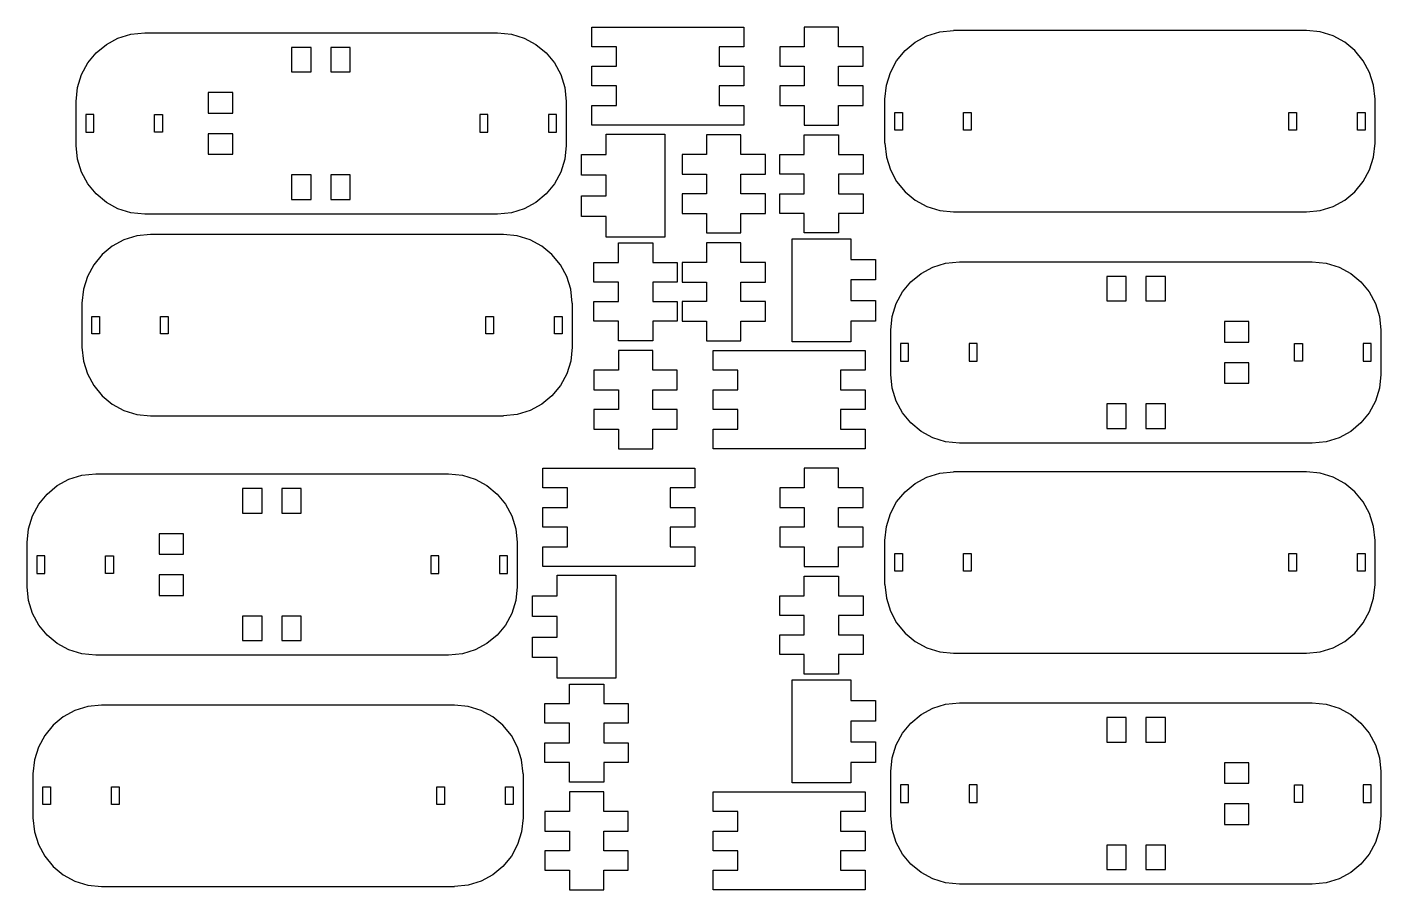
# Model space of a CAD drawing. Extents: x 40 to 178, y 213 to 391.
# Drawn here: x 40 to 178.1, y 213 to 301 of the extents above; entities that cross this region are included whole.
import ezdxf

# ---------------------------------------------------------------- set-up
doc = ezdxf.new("R2010")
doc.units = 0

msp = doc.modelspace()

# ---------------------------------------------------------------- linework, layer by layer
at = {"layer": 'Layer 1'}
for p, q in [((48.08633, 299.232512), (49.275381, 299.877906)), ((49.275381, 299.877906), (50.589354, 300.285785)), ((50.589354, 300.285785), (52.0001, 300.428)), ((52.0001, 300.428), (88.0001, 300.428)), ((88.0001, 300.428), (89.410846, 300.285785)), ((88.0001, 300.428), (88.0001, 300.428)), ((89.410846, 300.285785), (90.724819, 299.877906)), ((90.724819, 299.877906), (91.91387, 299.232512)), ((97.6181, 299.001), (97.6181, 301.001)), ((97.6181, 301.001), (113.118, 301.001)), ((113.118, 301.001), (113.118, 299.001)), ((122.791, 301.001), (119.291, 301.001)), ((119.291, 301.001), (119.291, 299.001)), ((122.791, 299.001), (122.791, 301.001)), ((130.60523, 299.456512), (131.794281, 300.101906)), ((131.794281, 300.101906), (133.108254, 300.509785)), ((133.108254, 300.509785), (134.519, 300.652)), ((170.519, 300.652), (134.519, 300.652)), ((171.929746, 300.509785), (170.519, 300.652)), ((173.243719, 300.101906), (171.929746, 300.509785)), ((174.43277, 299.456512), (173.243719, 300.101906)), ((46.195588, 297.34177), (47.05035, 298.37775)), ((47.05035, 298.37775), (48.08633, 299.232512)), ((68.9751, 298.928), (66.9751, 298.928)), ((66.9751, 298.928), (66.9751, 296.428)), ((68.9751, 296.428), (68.9751, 298.928)), ((68.9751, 298.928), (68.9751, 298.928)), ((72.9751, 298.928), (70.9751, 298.928)), ((70.9751, 298.928), (70.9751, 296.428)), ((72.9751, 296.428), (72.9751, 298.928)), ((91.91387, 299.232512), (92.94985, 298.37775)), ((92.94985, 298.37775), (93.804612, 297.34177)), ((100.118, 299.001), (97.6181, 299.001)), ((100.118, 297.001), (100.118, 299.001)), ((100.118, 299.001), (100.118, 299.001)), ((113.118, 299.001), (110.618, 299.001)), ((110.618, 299.001), (110.618, 297.001)), ((119.291, 299.001), (116.791, 299.001)), ((116.791, 299.001), (116.791, 297.001)), ((125.291, 299.001), (122.791, 299.001)), ((125.291, 297.001), (125.291, 299.001)), ((128.714488, 297.56577), (129.56925, 298.60175)), ((129.56925, 298.60175), (130.60523, 299.456512)), ((175.46875, 298.60175), (174.43277, 299.456512)), ((176.323512, 297.56577), (175.46875, 298.60175)), ((45.550194, 296.152719), (46.195588, 297.34177)), ((93.804612, 297.34177), (94.450006, 296.152719)), ((97.6181, 295.001), (97.6181, 297.001)), ((97.6181, 297.001), (100.118, 297.001)), ((110.618, 297.001), (113.118, 297.001)), ((113.118, 297.001), (113.118, 295.001)), ((116.791, 297.001), (119.291, 297.001)), ((119.291, 297.001), (119.291, 295.001)), ((122.791, 295.001), (122.791, 297.001)), ((122.791, 297.001), (125.291, 297.001)), ((128.069094, 296.376719), (128.714488, 297.56577)), ((176.968906, 296.376719), (176.323512, 297.56577)), ((45.142315, 294.838746), (45.550194, 296.152719)), ((66.9751, 296.428), (68.9751, 296.428)), ((70.9751, 296.428), (72.9751, 296.428)), ((72.9751, 296.428), (72.9751, 296.428)), ((94.450006, 296.152719), (94.857885, 294.838746)), ((127.661215, 295.062746), (128.069094, 296.376719)), ((177.376785, 295.062746), (176.968906, 296.376719)), ((45.0001, 293.428), (45.142315, 294.838746)), ((60.9751, 294.328), (58.4751, 294.328)), ((58.4751, 294.328), (58.4751, 292.228)), ((60.9751, 292.228), (60.9751, 294.328)), ((60.9751, 294.328), (60.9751, 294.328)), ((94.857885, 294.838746), (95.0001, 293.428)), ((100.118, 295.001), (97.6181, 295.001)), ((100.118, 293.001), (100.118, 295.001)), ((113.118, 295.001), (110.618, 295.001)), ((110.618, 295.001), (110.618, 293.001)), ((119.291, 295.001), (116.791, 295.001)), ((116.791, 295.001), (116.791, 293.001)), ((125.291, 295.001), (122.791, 295.001)), ((125.291, 293.001), (125.291, 295.001)), ((127.519, 293.652), (127.661215, 295.062746)), ((177.519, 293.652), (177.376785, 295.062746)), ((45.0001, 288.928), (45.0001, 293.428)), ((95.0001, 293.428), (95.0001, 288.928)), ((97.6181, 291.001), (97.6181, 293.001)), ((97.6181, 293.001), (100.118, 293.001)), ((110.618, 293.001), (113.118, 293.001)), ((113.118, 293.001), (113.118, 291.001)), ((116.791, 293.001), (119.291, 293.001)), ((116.791, 293.001), (116.791, 293.001)), ((119.291, 293.001), (119.291, 291.001)), ((122.791, 291.001), (122.791, 293.001)), ((122.791, 293.001), (125.291, 293.001)), ((127.519, 289.152), (127.519, 293.652)), ((177.519, 289.152), (177.519, 293.652)), ((46.8001, 292.078), (46.0001, 292.078)), ((46.0001, 292.078), (46.0001, 290.278)), ((46.8001, 290.278), (46.8001, 292.078)), ((53.0001, 290.278), (53.0001, 292.078)), ((53.0001, 292.078), (53.8001, 292.078)), ((53.8001, 292.078), (53.8001, 290.278)), ((58.4751, 292.228), (60.9751, 292.228)), ((87.0001, 292.078), (86.2001, 292.078)), ((86.2001, 292.078), (86.2001, 290.278)), ((87.0001, 290.278), (87.0001, 292.078)), ((94.0001, 292.078), (93.2001, 292.078)), ((93.2001, 292.078), (93.2001, 290.278)), ((94.0001, 290.278), (94.0001, 292.078)), ((128.519, 290.502), (128.519, 292.302)), ((128.519, 292.302), (129.319, 292.302)), ((129.319, 292.302), (129.319, 290.502)), ((135.519, 290.502), (135.519, 292.302)), ((135.519, 292.302), (136.319, 292.302)), ((136.319, 292.302), (136.319, 290.502)), ((168.719, 290.502), (168.719, 292.302)), ((168.719, 292.302), (169.519, 292.302)), ((169.519, 292.302), (169.519, 290.502)), ((175.719, 290.502), (175.719, 292.302)), ((175.719, 292.302), (176.519, 292.302)), ((176.519, 292.302), (176.519, 290.502)), ((46.0001, 290.278), (46.8001, 290.278)), ((46.8001, 290.278), (46.8001, 290.278)), ((53.8001, 290.278), (53.0001, 290.278)), ((53.8001, 290.278), (53.8001, 290.278)), ((60.9751, 290.128), (58.4751, 290.128)), ((58.4751, 290.128), (58.4751, 288.028)), ((60.9751, 288.028), (60.9751, 290.128)), ((60.9751, 290.128), (60.9751, 290.128)), ((86.2001, 290.278), (87.0001, 290.278)), ((86.2001, 290.278), (86.2001, 290.278)), ((93.2001, 290.278), (94.0001, 290.278)), ((93.2001, 290.278), (93.2001, 290.278)), ((113.118, 291.001), (97.6181, 291.001)), ((99.0782, 287.991), (99.0782, 290.091)), ((99.0782, 290.091), (105.078, 290.091)), ((105.078, 290.091), (105.078, 279.591)), ((105.078, 290.091), (105.078, 290.091)), ((119.291, 291.001), (122.791, 291.001)), ((129.319, 290.502), (128.519, 290.502)), ((128.519, 290.502), (128.519, 290.502)), ((136.319, 290.502), (135.519, 290.502)), ((135.519, 290.502), (135.519, 290.502)), ((169.519, 290.502), (168.719, 290.502)), ((168.719, 290.502), (168.719, 290.502)), ((176.519, 290.502), (175.719, 290.502)), ((176.519, 290.502), (176.519, 290.502)), ((45.142315, 287.517254), (45.0001, 288.928)), ((95.0001, 288.928), (94.857885, 287.517254)), ((112.828, 290.001), (109.328, 290.001)), ((109.328, 290.001), (109.328, 288.001)), ((112.828, 288.001), (112.828, 290.001)), ((119.291, 288.001), (119.291, 290.001)), ((119.291, 290.001), (122.791, 290.001)), ((122.791, 290.001), (122.791, 288.001)), ((127.519, 289.152), (127.661215, 287.741254)), ((177.376785, 287.741254), (177.519, 289.152)), ((45.550194, 286.203281), (45.142315, 287.517254)), ((58.4751, 288.028), (60.9751, 288.028)), ((94.857885, 287.517254), (94.450006, 286.203281)), ((96.5782, 285.891), (96.5782, 287.991)), ((96.5782, 287.991), (99.0782, 287.991)), ((109.328, 288.001), (106.828, 288.001)), ((106.828, 288.001), (106.828, 286.001)), ((115.328, 288.001), (112.828, 288.001)), ((115.328, 286.001), (115.328, 288.001)), ((115.328, 288.001), (115.328, 288.001)), ((116.791, 286.001), (116.791, 288.001)), ((116.791, 288.001), (119.291, 288.001)), ((122.791, 288.001), (125.291, 288.001)), ((125.291, 288.001), (125.291, 286.001)), ((127.661215, 287.741254), (128.069094, 286.427281)), ((176.968906, 286.427281), (177.376785, 287.741254)), ((46.195588, 285.01423), (45.550194, 286.203281)), ((66.9751, 285.928), (66.9751, 283.428)), ((68.9751, 285.928), (66.9751, 285.928)), ((66.9751, 285.928), (66.9751, 285.928)), ((68.9751, 283.428), (68.9751, 285.928)), ((70.9751, 285.928), (70.9751, 283.428)), ((72.9751, 285.928), (70.9751, 285.928)), ((70.9751, 285.928), (70.9751, 285.928)), ((72.9751, 283.428), (72.9751, 285.928)), ((94.450006, 286.203281), (93.804612, 285.01423)), ((106.828, 286.001), (109.328, 286.001)), ((109.328, 286.001), (109.328, 284.001)), ((112.828, 284.001), (112.828, 286.001)), ((112.828, 286.001), (115.328, 286.001)), ((119.291, 286.001), (116.791, 286.001)), ((119.291, 284.001), (119.291, 286.001)), ((125.291, 286.001), (122.791, 286.001)), ((122.791, 286.001), (122.791, 284.001)), ((128.069094, 286.427281), (128.714488, 285.23823)), ((176.323512, 285.23823), (176.968906, 286.427281)), ((47.05035, 283.97825), (46.195588, 285.01423)), ((93.804612, 285.01423), (92.94985, 283.97825)), ((99.0782, 285.891), (96.5782, 285.891)), ((99.0782, 283.791), (99.0782, 285.891)), ((128.714488, 285.23823), (129.56925, 284.20225)), ((175.46875, 284.20225), (176.323512, 285.23823)), ((48.08633, 283.123488), (47.05035, 283.97825)), ((66.9751, 283.428), (68.9751, 283.428)), ((70.9751, 283.428), (72.9751, 283.428)), ((92.94985, 283.97825), (91.91387, 283.123488)), ((96.5782, 281.691), (96.5782, 283.791)), ((96.5782, 283.791), (99.0782, 283.791)), ((109.328, 284.001), (106.828, 284.001)), ((106.828, 284.001), (106.828, 282.001)), ((115.328, 284.001), (112.828, 284.001)), ((115.328, 282.001), (115.328, 284.001)), ((116.791, 284.001), (119.291, 284.001)), ((116.791, 282.001), (116.791, 284.001)), ((116.791, 284.001), (116.791, 284.001)), ((122.791, 284.001), (125.291, 284.001)), ((125.291, 284.001), (125.291, 282.001)), ((129.56925, 284.20225), (130.60523, 283.347488)), ((130.60523, 283.347488), (131.794281, 282.702094)), ((173.243719, 282.702094), (174.43277, 283.347488)), ((174.43277, 283.347488), (175.46875, 284.20225)), ((49.275381, 282.478094), (48.08633, 283.123488)), ((50.589354, 282.070215), (49.275381, 282.478094)), ((52.0001, 281.928), (50.589354, 282.070215)), ((88.0001, 281.928), (52.0001, 281.928)), ((89.410846, 282.070215), (88.0001, 281.928)), ((90.724819, 282.478094), (89.410846, 282.070215)), ((91.91387, 283.123488), (90.724819, 282.478094)), ((106.828, 282.001), (109.328, 282.001)), ((109.328, 282.001), (109.328, 280.001)), ((112.828, 280.001), (112.828, 282.001)), ((112.828, 282.001), (115.328, 282.001)), ((119.291, 282.001), (116.791, 282.001)), ((119.291, 280.001), (119.291, 282.001)), ((125.291, 282.001), (122.791, 282.001)), ((122.791, 282.001), (122.791, 280.001)), ((131.794281, 282.702094), (133.108254, 282.294215)), ((133.108254, 282.294215), (134.519, 282.152)), ((134.519, 282.152), (170.519, 282.152)), ((170.519, 282.152), (171.929746, 282.294215)), ((171.929746, 282.294215), (173.243719, 282.702094)), ((99.0782, 281.691), (96.5782, 281.691)), ((99.0782, 279.591), (99.0782, 281.691)), ((49.874881, 279.298906), (48.68583, 278.653512)), ((51.188854, 279.706785), (49.874881, 279.298906)), ((52.5996, 279.849), (51.188854, 279.706785)), ((88.5996, 279.849), (52.5996, 279.849)), ((90.010346, 279.706785), (88.5996, 279.849)), ((91.324319, 279.298906), (90.010346, 279.706785)), ((92.51337, 278.653512), (91.324319, 279.298906)), ((105.078, 279.591), (99.0782, 279.591)), ((100.328, 277.001), (100.328, 279.001)), ((100.328, 279.001), (103.828, 279.001)), ((103.828, 279.001), (103.828, 277.001)), ((109.328, 280.001), (112.828, 280.001)), ((112.828, 279.001), (109.328, 279.001)), ((109.328, 279.001), (109.328, 277.001)), ((112.828, 277.001), (112.828, 279.001)), ((118.04, 268.911), (118.04, 279.411)), ((118.04, 279.411), (124.04, 279.411)), ((122.791, 280.001), (119.291, 280.001)), ((124.04, 279.411), (124.04, 277.311)), ((47.64985, 277.79875), (46.795088, 276.76277)), ((48.68583, 278.653512), (47.64985, 277.79875)), ((93.54935, 277.79875), (92.51337, 278.653512)), ((94.404112, 276.76277), (93.54935, 277.79875)), ((46.795088, 276.76277), (46.149694, 275.573719)), ((95.049506, 275.573719), (94.404112, 276.76277)), ((97.8282, 275.001), (97.8282, 277.001)), ((97.8282, 277.001), (100.328, 277.001)), ((103.828, 277.001), (106.328, 277.001)), ((106.328, 277.001), (106.328, 275.001)), ((109.328, 277.001), (106.828, 277.001)), ((106.828, 277.001), (106.828, 275.001)), ((115.328, 277.001), (112.828, 277.001)), ((115.328, 275.001), (115.328, 277.001)), ((115.328, 277.001), (115.328, 277.001)), ((124.04, 277.311), (126.54, 277.311)), ((126.54, 277.311), (126.54, 275.211)), ((131.20423, 275.878512), (132.393281, 276.523906)), ((132.393281, 276.523906), (133.707254, 276.931785)), ((133.707254, 276.931785), (135.118, 277.074)), ((135.118, 277.074), (171.118, 277.074)), ((171.118, 277.074), (172.528746, 276.931785)), ((172.528746, 276.931785), (173.842719, 276.523906)), ((173.842719, 276.523906), (175.03177, 275.878512)), ((46.149694, 275.573719), (45.741815, 274.259746)), ((95.457385, 274.259746), (95.049506, 275.573719)), ((100.328, 275.001), (97.8282, 275.001)), ((100.328, 273.001), (100.328, 275.001)), ((106.328, 275.001), (103.828, 275.001)), ((103.828, 275.001), (103.828, 273.001)), ((106.328, 275.001), (106.328, 275.001)), ((106.828, 275.001), (109.328, 275.001)), ((109.328, 275.001), (109.328, 273.001)), ((112.828, 273.001), (112.828, 275.001)), ((112.828, 275.001), (115.328, 275.001)), ((126.54, 275.211), (124.04, 275.211)), ((124.04, 275.211), (124.04, 273.111)), ((129.313488, 273.98777), (130.16825, 275.02375)), ((130.16825, 275.02375), (131.20423, 275.878512)), ((152.143, 275.574), (150.143, 275.574)), ((150.143, 275.574), (150.143, 273.074)), ((152.143, 273.074), (152.143, 275.574)), ((156.143, 275.574), (154.143, 275.574)), ((154.143, 275.574), (154.143, 273.074)), ((156.143, 273.074), (156.143, 275.574)), ((175.03177, 275.878512), (176.06775, 275.02375)), ((176.06775, 275.02375), (176.922512, 273.98777)), ((45.741815, 274.259746), (45.5996, 272.849)), ((95.5996, 272.849), (95.457385, 274.259746)), ((128.668094, 272.798719), (129.313488, 273.98777)), ((176.922512, 273.98777), (177.567906, 272.798719)), ((45.5996, 272.849), (45.5996, 268.349)), ((95.5996, 272.849), (95.5996, 268.349)), ((97.8282, 271.001), (97.8282, 273.001)), ((97.8282, 273.001), (100.328, 273.001)), ((103.828, 273.001), (106.328, 273.001)), ((106.328, 273.001), (106.328, 271.001)), ((109.328, 273.001), (106.828, 273.001)), ((106.828, 273.001), (106.828, 271.001)), ((115.328, 273.001), (112.828, 273.001)), ((115.328, 271.001), (115.328, 273.001)), ((124.04, 273.111), (126.54, 273.111)), ((126.54, 273.111), (126.54, 271.011)), ((128.260215, 271.484746), (128.668094, 272.798719)), ((150.143, 273.074), (152.143, 273.074)), ((152.143, 273.074), (152.143, 273.074)), ((154.143, 273.074), (156.143, 273.074)), ((156.143, 273.074), (156.143, 273.074)), ((177.567906, 272.798719), (177.975785, 271.484746)), ((46.5996, 271.499), (47.3996, 271.499)), ((46.5996, 269.699), (46.5996, 271.499)), ((46.5996, 271.499), (46.5996, 271.499)), ((47.3996, 271.499), (47.3996, 269.699)), ((53.5996, 269.699), (53.5996, 271.499)), ((53.5996, 271.499), (54.3996, 271.499)), ((54.3996, 271.499), (54.3996, 269.699)), ((54.3996, 271.499), (54.3996, 271.499)), ((86.7996, 269.699), (86.7996, 271.499)), ((86.7996, 271.499), (87.5996, 271.499)), ((87.5996, 271.499), (87.5996, 269.699)), ((87.5996, 271.499), (87.5996, 271.499)), ((93.7996, 269.699), (93.7996, 271.499)), ((93.7996, 271.499), (94.5996, 271.499)), ((94.5996, 271.499), (94.5996, 269.699)), ((94.5996, 271.499), (94.5996, 271.499)), ((100.328, 271.001), (97.8282, 271.001)), ((100.328, 269.001), (100.328, 271.001)), ((106.328, 271.001), (103.828, 271.001)), ((103.828, 271.001), (103.828, 269.001)), ((106.828, 271.001), (109.328, 271.001)), ((109.328, 271.001), (109.328, 269.001)), ((112.828, 269.001), (112.828, 271.001)), ((112.828, 271.001), (115.328, 271.001)), ((126.54, 271.011), (124.04, 271.011)), ((124.04, 271.011), (124.04, 268.911)), ((128.118, 270.074), (128.260215, 271.484746)), ((164.643, 270.974), (162.143, 270.974)), ((162.143, 270.974), (162.143, 268.874)), ((164.643, 268.874), (164.643, 270.974)), ((177.975785, 271.484746), (178.118, 270.074)), ((47.3996, 269.699), (46.5996, 269.699)), ((54.3996, 269.699), (53.5996, 269.699)), ((87.5996, 269.699), (86.7996, 269.699)), ((94.5996, 269.699), (93.7996, 269.699)), ((128.118, 265.574), (128.118, 270.074)), ((178.118, 270.074), (178.118, 265.574)), ((45.5996, 268.349), (45.741815, 266.938254)), ((95.5996, 268.349), (95.457385, 266.938254)), ((103.828, 269.001), (100.328, 269.001)), ((103.828, 268.001), (100.328, 268.001)), ((100.328, 268.001), (100.328, 266.001)), ((103.828, 266.001), (103.828, 268.001)), ((109.328, 269.001), (112.828, 269.001)), ((110, 266.001), (110, 268.001)), ((110, 268.001), (125.5, 268.001)), ((124.04, 268.911), (118.04, 268.911)), ((118.04, 268.911), (118.04, 268.911)), ((125.5, 268.001), (125.5, 266.001)), ((129.918, 268.724), (129.118, 268.724)), ((129.118, 268.724), (129.118, 266.924)), ((129.918, 266.924), (129.918, 268.724)), ((129.918, 268.724), (129.918, 268.724)), ((136.918, 268.724), (136.118, 268.724)), ((136.118, 268.724), (136.118, 266.924)), ((136.918, 266.924), (136.918, 268.724)), ((136.918, 268.724), (136.918, 268.724)), ((162.143, 268.874), (164.643, 268.874)), ((162.143, 268.874), (162.143, 268.874)), ((169.318, 268.724), (170.118, 268.724)), ((169.318, 266.924), (169.318, 268.724)), ((169.318, 268.724), (169.318, 268.724)), ((170.118, 268.724), (170.118, 266.924)), ((176.318, 268.724), (176.318, 266.924)), ((177.118, 268.724), (176.318, 268.724)), ((176.318, 268.724), (176.318, 268.724)), ((177.118, 266.924), (177.118, 268.724)), ((45.741815, 266.938254), (46.149694, 265.624281)), ((95.457385, 266.938254), (95.049506, 265.624281)), ((129.118, 266.924), (129.918, 266.924)), ((136.118, 266.924), (136.918, 266.924)), ((164.643, 266.774), (162.143, 266.774)), ((162.143, 266.774), (162.143, 264.674)), ((164.643, 264.674), (164.643, 266.774)), ((170.118, 266.924), (169.318, 266.924)), ((176.318, 266.924), (177.118, 266.924)), ((46.149694, 265.624281), (46.795088, 264.43523)), ((95.049506, 265.624281), (94.404112, 264.43523)), ((100.328, 266.001), (97.8282, 266.001)), ((97.8282, 266.001), (97.8282, 264.001)), ((106.328, 266.001), (103.828, 266.001)), ((106.328, 264.001), (106.328, 266.001)), ((106.328, 266.001), (106.328, 266.001)), ((112.5, 266.001), (110, 266.001)), ((112.5, 264.001), (112.5, 266.001)), ((125.5, 266.001), (123, 266.001)), ((123, 266.001), (123, 264.001)), ((128.260215, 264.163254), (128.118, 265.574)), ((178.118, 265.574), (177.975785, 264.163254)), ((46.795088, 264.43523), (47.64985, 263.39925)), ((94.404112, 264.43523), (93.54935, 263.39925)), ((97.8282, 264.001), (100.328, 264.001)), ((100.328, 264.001), (100.328, 262.001)), ((103.828, 262.001), (103.828, 264.001)), ((103.828, 264.001), (106.328, 264.001)), ((110, 262.001), (110, 264.001)), ((110, 264.001), (112.5, 264.001)), ((123, 264.001), (125.5, 264.001)), ((125.5, 264.001), (125.5, 262.001)), ((128.668094, 262.849281), (128.260215, 264.163254)), ((162.143, 264.674), (164.643, 264.674)), ((162.143, 264.674), (162.143, 264.674)), ((177.975785, 264.163254), (177.567906, 262.849281)), ((47.64985, 263.39925), (48.68583, 262.544488)), ((48.68583, 262.544488), (49.874881, 261.899094)), ((92.51337, 262.544488), (91.324319, 261.899094)), ((93.54935, 263.39925), (92.51337, 262.544488)), ((129.313488, 261.66023), (128.668094, 262.849281)), ((150.143, 262.574), (150.143, 260.074)), ((152.143, 262.574), (150.143, 262.574)), ((150.143, 262.574), (150.143, 262.574)), ((152.143, 260.074), (152.143, 262.574)), ((156.143, 262.574), (154.143, 262.574)), ((154.143, 262.574), (154.143, 260.074)), ((156.143, 260.074), (156.143, 262.574)), ((177.567906, 262.849281), (176.922512, 261.66023)), ((49.874881, 261.899094), (51.188854, 261.491215)), ((51.188854, 261.491215), (52.5996, 261.349)), ((52.5996, 261.349), (88.5996, 261.349)), ((90.010346, 261.491215), (88.5996, 261.349)), ((91.324319, 261.899094), (90.010346, 261.491215)), ((100.328, 262.001), (97.8282, 262.001)), ((97.8282, 262.001), (97.8282, 260.001)), ((106.328, 262.001), (103.828, 262.001)), ((106.328, 260.001), (106.328, 262.001)), ((112.5, 262.001), (110, 262.001)), ((112.5, 260.001), (112.5, 262.001)), ((125.5, 262.001), (123, 262.001)), ((123, 262.001), (123, 260.001)), ((130.16825, 260.62425), (129.313488, 261.66023)), ((176.922512, 261.66023), (176.06775, 260.62425)), ((97.8282, 260.001), (100.328, 260.001)), ((100.328, 260.001), (100.328, 258.001)), ((103.828, 258.001), (103.828, 260.001)), ((103.828, 260.001), (106.328, 260.001)), ((110, 258.001), (110, 260.001)), ((110, 260.001), (112.5, 260.001)), ((123, 260.001), (125.5, 260.001)), ((123, 260.001), (123, 260.001)), ((125.5, 260.001), (125.5, 258.001)), ((131.20423, 259.769488), (130.16825, 260.62425)), ((132.393281, 259.124094), (131.20423, 259.769488)), ((150.143, 260.074), (152.143, 260.074)), ((154.143, 260.074), (156.143, 260.074)), ((154.143, 260.074), (154.143, 260.074)), ((175.03177, 259.769488), (173.842719, 259.124094)), ((176.06775, 260.62425), (175.03177, 259.769488)), ((133.707254, 258.716215), (132.393281, 259.124094)), ((135.118, 258.574), (133.707254, 258.716215)), ((171.118, 258.574), (135.118, 258.574)), ((135.118, 258.574), (135.118, 258.574)), ((172.528746, 258.716215), (171.118, 258.574)), ((173.842719, 259.124094), (172.528746, 258.716215)), ((100.328, 258.001), (103.828, 258.001)), ((125.5, 258.001), (110, 258.001)), ((92.6182, 254.001), (92.6182, 256.001)), ((92.6182, 256.001), (108.118, 256.001)), ((108.118, 256.001), (108.118, 254.001)), ((122.791, 256.001), (119.291, 256.001)), ((119.291, 256.001), (119.291, 254.001)), ((122.791, 254.001), (122.791, 256.001)), ((133.108254, 255.509785), (134.519, 255.652)), ((170.519, 255.652), (134.519, 255.652)), ((171.929746, 255.509785), (170.519, 255.652)), ((42.05035, 253.37775), (43.08633, 254.232512)), ((43.08633, 254.232512), (44.275381, 254.877906)), ((44.275381, 254.877906), (45.589354, 255.285785)), ((45.589354, 255.285785), (47.0001, 255.428)), ((47.0001, 255.428), (83.0001, 255.428)), ((83.0001, 255.428), (84.410846, 255.285785)), ((83.0001, 255.428), (83.0001, 255.428)), ((84.410846, 255.285785), (85.724819, 254.877906)), ((85.724819, 254.877906), (86.91387, 254.232512)), ((86.91387, 254.232512), (87.94985, 253.37775)), ((129.56925, 253.60175), (130.60523, 254.456512)), ((130.60523, 254.456512), (131.794281, 255.101906)), ((131.794281, 255.101906), (133.108254, 255.509785)), ((173.243719, 255.101906), (171.929746, 255.509785)), ((174.43277, 254.456512), (173.243719, 255.101906)), ((175.46875, 253.60175), (174.43277, 254.456512)), ((41.195588, 252.34177), (42.05035, 253.37775)), ((63.9751, 253.928), (61.9751, 253.928)), ((61.9751, 253.928), (61.9751, 251.428)), ((63.9751, 251.428), (63.9751, 253.928)), ((63.9751, 253.928), (63.9751, 253.928)), ((67.9751, 253.928), (65.9751, 253.928)), ((65.9751, 253.928), (65.9751, 251.428)), ((67.9751, 251.428), (67.9751, 253.928)), ((87.94985, 253.37775), (88.804612, 252.34177)), ((95.1182, 254.001), (92.6182, 254.001)), ((95.1182, 252.001), (95.1182, 254.001)), ((95.1182, 254.001), (95.1182, 254.001)), ((108.118, 254.001), (105.618, 254.001)), ((105.618, 254.001), (105.618, 252.001)), ((119.291, 254.001), (116.791, 254.001)), ((116.791, 254.001), (116.791, 252.001)), ((125.291, 254.001), (122.791, 254.001)), ((125.291, 252.001), (125.291, 254.001)), ((128.714488, 252.56577), (129.56925, 253.60175)), ((176.323512, 252.56577), (175.46875, 253.60175)), ((40.550194, 251.152719), (41.195588, 252.34177)), ((61.9751, 251.428), (63.9751, 251.428)), ((65.9751, 251.428), (67.9751, 251.428)), ((67.9751, 251.428), (67.9751, 251.428)), ((88.804612, 252.34177), (89.450006, 251.152719)), ((92.6182, 250.001), (92.6182, 252.001)), ((92.6182, 252.001), (95.1182, 252.001)), ((105.618, 252.001), (108.118, 252.001)), ((108.118, 252.001), (108.118, 250.001)), ((116.791, 252.001), (119.291, 252.001)), ((119.291, 252.001), (119.291, 250.001)), ((122.791, 250.001), (122.791, 252.001)), ((122.791, 252.001), (125.291, 252.001)), ((127.661215, 250.062746), (128.069094, 251.376719)), ((128.069094, 251.376719), (128.714488, 252.56577)), ((176.968906, 251.376719), (176.323512, 252.56577)), ((177.376785, 250.062746), (176.968906, 251.376719)), ((40.142315, 249.838746), (40.550194, 251.152719)), ((89.450006, 251.152719), (89.857885, 249.838746)), ((95.1182, 250.001), (92.6182, 250.001)), ((95.1182, 248.001), (95.1182, 250.001)), ((108.118, 250.001), (105.618, 250.001)), ((105.618, 250.001), (105.618, 248.001)), ((119.291, 250.001), (116.791, 250.001)), ((116.791, 250.001), (116.791, 248.001)), ((125.291, 250.001), (122.791, 250.001)), ((125.291, 248.001), (125.291, 250.001)), ((127.519, 248.652), (127.661215, 250.062746)), ((177.519, 248.652), (177.376785, 250.062746)), ((40.0001, 248.428), (40.142315, 249.838746)), ((55.9751, 249.328), (53.4751, 249.328)), ((53.4751, 249.328), (53.4751, 247.228)), ((55.9751, 247.228), (55.9751, 249.328)), ((55.9751, 249.328), (55.9751, 249.328)), ((89.857885, 249.838746), (90.0001, 248.428)), ((127.519, 244.152), (127.519, 248.652)), ((177.519, 244.152), (177.519, 248.652)), ((40.0001, 243.928), (40.0001, 248.428)), ((90.0001, 248.428), (90.0001, 243.928)), ((92.6182, 246.001), (92.6182, 248.001)), ((92.6182, 248.001), (95.1182, 248.001)), ((105.618, 248.001), (108.118, 248.001)), ((108.118, 248.001), (108.118, 246.001)), ((116.791, 248.001), (119.291, 248.001)), ((116.791, 248.001), (116.791, 248.001)), ((119.291, 248.001), (119.291, 246.001)), ((122.791, 246.001), (122.791, 248.001)), ((122.791, 248.001), (125.291, 248.001)), ((128.519, 245.502), (128.519, 247.302)), ((128.519, 247.302), (129.319, 247.302)), ((129.319, 247.302), (129.319, 245.502)), ((135.519, 245.502), (135.519, 247.302)), ((135.519, 247.302), (136.319, 247.302)), ((136.319, 247.302), (136.319, 245.502)), ((168.719, 245.502), (168.719, 247.302)), ((168.719, 247.302), (169.519, 247.302)), ((169.519, 247.302), (169.519, 245.502)), ((175.719, 245.502), (175.719, 247.302)), ((175.719, 247.302), (176.519, 247.302)), ((176.519, 247.302), (176.519, 245.502)), ((41.8001, 247.078), (41.0001, 247.078)), ((41.0001, 247.078), (41.0001, 245.278)), ((41.8001, 245.278), (41.8001, 247.078)), ((48.0001, 245.278), (48.0001, 247.078)), ((48.0001, 247.078), (48.8001, 247.078)), ((48.8001, 247.078), (48.8001, 245.278)), ((53.4751, 247.228), (55.9751, 247.228)), ((82.0001, 247.078), (81.2001, 247.078)), ((81.2001, 247.078), (81.2001, 245.278)), ((82.0001, 245.278), (82.0001, 247.078)), ((89.0001, 247.078), (88.2001, 247.078)), ((88.2001, 247.078), (88.2001, 245.278)), ((89.0001, 245.278), (89.0001, 247.078)), ((108.118, 246.001), (92.6182, 246.001)), ((119.291, 246.001), (122.791, 246.001)), ((41.0001, 245.278), (41.8001, 245.278)), ((41.8001, 245.278), (41.8001, 245.278)), ((48.8001, 245.278), (48.0001, 245.278)), ((48.8001, 245.278), (48.8001, 245.278)), ((55.9751, 245.128), (53.4751, 245.128)), ((53.4751, 245.128), (53.4751, 243.028)), ((55.9751, 243.028), (55.9751, 245.128)), ((55.9751, 245.128), (55.9751, 245.128)), ((81.2001, 245.278), (82.0001, 245.278)), ((81.2001, 245.278), (81.2001, 245.278)), ((88.2001, 245.278), (89.0001, 245.278)), ((88.2001, 245.278), (88.2001, 245.278)), ((94.0781, 242.991), (94.0781, 245.091)), ((94.0781, 245.091), (100.078, 245.091)), ((100.078, 245.091), (100.078, 234.591)), ((100.078, 245.091), (100.078, 245.091)), ((119.291, 243.001), (119.291, 245.001)), ((119.291, 245.001), (122.791, 245.001)), ((122.791, 245.001), (122.791, 243.001)), ((129.319, 245.502), (128.519, 245.502)), ((128.519, 245.502), (128.519, 245.502)), ((136.319, 245.502), (135.519, 245.502)), ((135.519, 245.502), (135.519, 245.502)), ((169.519, 245.502), (168.719, 245.502)), ((168.719, 245.502), (168.719, 245.502)), ((176.519, 245.502), (175.719, 245.502)), ((176.519, 245.502), (176.519, 245.502)), ((40.142315, 242.517254), (40.0001, 243.928)), ((90.0001, 243.928), (89.857885, 242.517254)), ((127.519, 244.152), (127.661215, 242.741254)), ((177.376785, 242.741254), (177.519, 244.152)), ((40.550194, 241.203281), (40.142315, 242.517254)), ((53.4751, 243.028), (55.9751, 243.028)), ((89.857885, 242.517254), (89.450006, 241.203281)), ((91.5781, 240.891), (91.5781, 242.991)), ((91.5781, 242.991), (94.0781, 242.991)), ((116.791, 241.001), (116.791, 243.001)), ((116.791, 243.001), (119.291, 243.001)), ((122.791, 243.001), (125.291, 243.001)), ((125.291, 243.001), (125.291, 241.001)), ((127.661215, 242.741254), (128.069094, 241.427281)), ((176.968906, 241.427281), (177.376785, 242.741254)), ((41.195588, 240.01423), (40.550194, 241.203281)), ((61.9751, 240.928), (61.9751, 238.428)), ((63.9751, 240.928), (61.9751, 240.928)), ((61.9751, 240.928), (61.9751, 240.928)), ((63.9751, 238.428), (63.9751, 240.928)), ((65.9751, 240.928), (65.9751, 238.428)), ((67.9751, 240.928), (65.9751, 240.928)), ((65.9751, 240.928), (65.9751, 240.928)), ((67.9751, 238.428), (67.9751, 240.928)), ((89.450006, 241.203281), (88.804612, 240.01423)), ((94.0781, 240.891), (91.5781, 240.891)), ((94.0781, 238.791), (94.0781, 240.891)), ((119.291, 241.001), (116.791, 241.001)), ((119.291, 239.001), (119.291, 241.001)), ((125.291, 241.001), (122.791, 241.001)), ((122.791, 241.001), (122.791, 239.001)), ((128.069094, 241.427281), (128.714488, 240.23823)), ((176.323512, 240.23823), (176.968906, 241.427281)), ((42.05035, 238.97825), (41.195588, 240.01423)), ((43.08633, 238.123488), (42.05035, 238.97825)), ((87.94985, 238.97825), (86.91387, 238.123488)), ((88.804612, 240.01423), (87.94985, 238.97825)), ((116.791, 239.001), (119.291, 239.001)), ((116.791, 237.001), (116.791, 239.001)), ((116.791, 239.001), (116.791, 239.001)), ((122.791, 239.001), (125.291, 239.001)), ((125.291, 239.001), (125.291, 237.001)), ((128.714488, 240.23823), (129.56925, 239.20225)), ((129.56925, 239.20225), (130.60523, 238.347488)), ((174.43277, 238.347488), (175.46875, 239.20225)), ((175.46875, 239.20225), (176.323512, 240.23823)), ((44.275381, 237.478094), (43.08633, 238.123488)), ((61.9751, 238.428), (63.9751, 238.428)), ((65.9751, 238.428), (67.9751, 238.428)), ((86.91387, 238.123488), (85.724819, 237.478094)), ((91.5781, 236.691), (91.5781, 238.791)), ((91.5781, 238.791), (94.0781, 238.791)), ((130.60523, 238.347488), (131.794281, 237.702094)), ((131.794281, 237.702094), (133.108254, 237.294215)), ((171.929746, 237.294215), (173.243719, 237.702094)), ((173.243719, 237.702094), (174.43277, 238.347488)), ((45.589354, 237.070215), (44.275381, 237.478094)), ((47.0001, 236.928), (45.589354, 237.070215)), ((83.0001, 236.928), (47.0001, 236.928)), ((84.410846, 237.070215), (83.0001, 236.928)), ((85.724819, 237.478094), (84.410846, 237.070215)), ((94.0781, 236.691), (91.5781, 236.691)), ((94.0781, 234.591), (94.0781, 236.691)), ((119.291, 237.001), (116.791, 237.001)), ((119.291, 235.001), (119.291, 237.001)), ((125.291, 237.001), (122.791, 237.001)), ((122.791, 237.001), (122.791, 235.001)), ((133.108254, 237.294215), (134.519, 237.152)), ((134.519, 237.152), (170.519, 237.152)), ((170.519, 237.152), (171.929746, 237.294215)), ((122.791, 235.001), (119.291, 235.001)), ((100.078, 234.591), (94.0781, 234.591)), ((95.3282, 232.001), (95.3282, 234.001)), ((95.3282, 234.001), (98.8282, 234.001)), ((98.8282, 234.001), (98.8282, 232.001)), ((118.04, 223.911), (118.04, 234.411)), ((118.04, 234.411), (124.04, 234.411)), ((124.04, 234.411), (124.04, 232.311)), ((124.04, 232.311), (126.54, 232.311)), ((126.54, 232.311), (126.54, 230.211)), ((133.707254, 231.931785), (135.118, 232.074)), ((135.118, 232.074), (171.118, 232.074)), ((171.118, 232.074), (172.528746, 231.931785)), ((44.874881, 231.299906), (43.68583, 230.654512)), ((46.188854, 231.707785), (44.874881, 231.299906)), ((47.5996, 231.85), (46.188854, 231.707785)), ((83.5996, 231.85), (47.5996, 231.85)), ((85.010346, 231.707785), (83.5996, 231.85)), ((86.324319, 231.299906), (85.010346, 231.707785)), ((87.51337, 230.654512), (86.324319, 231.299906)), ((92.8282, 230.001), (92.8282, 232.001)), ((92.8282, 232.001), (95.3282, 232.001)), ((98.8282, 232.001), (101.328, 232.001)), ((101.328, 232.001), (101.328, 230.001)), ((130.16825, 230.02375), (131.20423, 230.878512)), ((131.20423, 230.878512), (132.393281, 231.523906)), ((132.393281, 231.523906), (133.707254, 231.931785)), ((172.528746, 231.931785), (173.842719, 231.523906)), ((173.842719, 231.523906), (175.03177, 230.878512)), ((175.03177, 230.878512), (176.06775, 230.02375)), ((42.64985, 229.79975), (41.795088, 228.76377)), ((43.68583, 230.654512), (42.64985, 229.79975)), ((88.54935, 229.79975), (87.51337, 230.654512)), ((89.404112, 228.76377), (88.54935, 229.79975)), ((95.3282, 230.001), (92.8282, 230.001)), ((95.3282, 228.001), (95.3282, 230.001)), ((101.328, 230.001), (98.8282, 230.001)), ((98.8282, 230.001), (98.8282, 228.001)), ((101.328, 230.001), (101.328, 230.001)), ((126.54, 230.211), (124.04, 230.211)), ((124.04, 230.211), (124.04, 228.111)), ((129.313488, 228.98777), (130.16825, 230.02375)), ((152.143, 230.574), (150.143, 230.574)), ((150.143, 230.574), (150.143, 228.074)), ((152.143, 228.074), (152.143, 230.574)), ((156.143, 230.574), (154.143, 230.574)), ((154.143, 230.574), (154.143, 228.074)), ((156.143, 228.074), (156.143, 230.574)), ((176.06775, 230.02375), (176.922512, 228.98777)), ((41.795088, 228.76377), (41.149694, 227.574719)), ((90.049506, 227.574719), (89.404112, 228.76377)), ((92.8282, 226.001), (92.8282, 228.001)), ((92.8282, 228.001), (95.3282, 228.001)), ((98.8282, 228.001), (101.328, 228.001)), ((101.328, 228.001), (101.328, 226.001)), ((124.04, 228.111), (126.54, 228.111)), ((126.54, 228.111), (126.54, 226.011)), ((128.668094, 227.798719), (129.313488, 228.98777)), ((150.143, 228.074), (152.143, 228.074)), ((152.143, 228.074), (152.143, 228.074)), ((154.143, 228.074), (156.143, 228.074)), ((156.143, 228.074), (156.143, 228.074)), ((176.922512, 228.98777), (177.567906, 227.798719)), ((41.149694, 227.574719), (40.741815, 226.260746)), ((90.457385, 226.260746), (90.049506, 227.574719)), ((128.260215, 226.484746), (128.668094, 227.798719)), ((177.567906, 227.798719), (177.975785, 226.484746)), ((40.741815, 226.260746), (40.5996, 224.85)), ((90.5996, 224.85), (90.457385, 226.260746)), ((95.3282, 226.001), (92.8282, 226.001)), ((95.3282, 224.001), (95.3282, 226.001)), ((101.328, 226.001), (98.8282, 226.001)), ((98.8282, 226.001), (98.8282, 224.001)), ((126.54, 226.011), (124.04, 226.011)), ((124.04, 226.011), (124.04, 223.911)), ((128.118, 225.074), (128.260215, 226.484746)), ((164.643, 225.974), (162.143, 225.974)), ((162.143, 225.974), (162.143, 223.874)), ((164.643, 223.874), (164.643, 225.974)), ((177.975785, 226.484746), (178.118, 225.074)), ((40.5996, 224.85), (40.5996, 220.35)), ((90.5996, 224.85), (90.5996, 220.35)), ((98.8282, 224.001), (95.3282, 224.001)), ((124.04, 223.911), (118.04, 223.911)), ((118.04, 223.911), (118.04, 223.911)), ((128.118, 220.574), (128.118, 225.074)), ((162.143, 223.874), (164.643, 223.874)), ((162.143, 223.874), (162.143, 223.874)), ((178.118, 225.074), (178.118, 220.574)), ((41.5996, 223.5), (42.3996, 223.5)), ((41.5996, 221.7), (41.5996, 223.5)), ((41.5996, 223.5), (41.5996, 223.5)), ((42.3996, 223.5), (42.3996, 221.7)), ((48.5996, 221.7), (48.5996, 223.5)), ((48.5996, 223.5), (49.3996, 223.5)), ((49.3996, 223.5), (49.3996, 221.7)), ((49.3996, 223.5), (49.3996, 223.5)), ((81.7996, 221.7), (81.7996, 223.5)), ((81.7996, 223.5), (82.5996, 223.5)), ((82.5996, 223.5), (82.5996, 221.7)), ((82.5996, 223.5), (82.5996, 223.5)), ((88.7996, 221.7), (88.7996, 223.5)), ((88.7996, 223.5), (89.5996, 223.5)), ((89.5996, 223.5), (89.5996, 221.7)), ((89.5996, 223.5), (89.5996, 223.5)), ((98.8282, 223.001), (95.3282, 223.001)), ((95.3282, 223.001), (95.3282, 221.001)), ((98.8282, 221.001), (98.8282, 223.001)), ((110, 221.001), (110, 223.001)), ((110, 223.001), (125.5, 223.001)), ((125.5, 223.001), (125.5, 221.001)), ((129.918, 223.724), (129.118, 223.724)), ((129.118, 223.724), (129.118, 221.924)), ((129.918, 221.924), (129.918, 223.724)), ((129.918, 223.724), (129.918, 223.724)), ((136.918, 223.724), (136.118, 223.724)), ((136.118, 223.724), (136.118, 221.924)), ((136.918, 221.924), (136.918, 223.724)), ((136.918, 223.724), (136.918, 223.724)), ((169.318, 223.724), (170.118, 223.724)), ((169.318, 221.924), (169.318, 223.724)), ((169.318, 223.724), (169.318, 223.724)), ((170.118, 223.724), (170.118, 221.924)), ((176.318, 223.724), (176.318, 221.924)), ((177.118, 223.724), (176.318, 223.724)), ((176.318, 223.724), (176.318, 223.724)), ((177.118, 221.924), (177.118, 223.724)), ((42.3996, 221.7), (41.5996, 221.7)), ((49.3996, 221.7), (48.5996, 221.7)), ((82.5996, 221.7), (81.7996, 221.7)), ((89.5996, 221.7), (88.7996, 221.7)), ((95.3282, 221.001), (92.8282, 221.001)), ((92.8282, 221.001), (92.8282, 219.001)), ((101.328, 221.001), (98.8282, 221.001)), ((101.328, 219.001), (101.328, 221.001)), ((101.328, 221.001), (101.328, 221.001)), ((112.5, 221.001), (110, 221.001)), ((112.5, 219.001), (112.5, 221.001)), ((125.5, 221.001), (123, 221.001)), ((123, 221.001), (123, 219.001)), ((129.118, 221.924), (129.918, 221.924)), ((136.118, 221.924), (136.918, 221.924)), ((164.643, 221.774), (162.143, 221.774)), ((162.143, 221.774), (162.143, 219.674)), ((164.643, 219.674), (164.643, 221.774)), ((170.118, 221.924), (169.318, 221.924)), ((176.318, 221.924), (177.118, 221.924)), ((40.5996, 220.35), (40.741815, 218.939254)), ((90.5996, 220.35), (90.457385, 218.939254)), ((128.260215, 219.163254), (128.118, 220.574)), ((162.143, 219.674), (164.643, 219.674)), ((162.143, 219.674), (162.143, 219.674)), ((178.118, 220.574), (177.975785, 219.163254)), ((40.741815, 218.939254), (41.149694, 217.625281)), ((90.457385, 218.939254), (90.049506, 217.625281)), ((92.8282, 219.001), (95.3282, 219.001)), ((95.3282, 219.001), (95.3282, 217.001)), ((98.8282, 217.001), (98.8282, 219.001)), ((98.8282, 219.001), (101.328, 219.001)), ((110, 217.001), (110, 219.001)), ((110, 219.001), (112.5, 219.001)), ((123, 219.001), (125.5, 219.001)), ((125.5, 219.001), (125.5, 217.001)), ((128.668094, 217.849281), (128.260215, 219.163254)), ((177.975785, 219.163254), (177.567906, 217.849281)), ((41.149694, 217.625281), (41.795088, 216.43623)), ((90.049506, 217.625281), (89.404112, 216.43623)), ((95.3282, 217.001), (92.8282, 217.001)), ((92.8282, 217.001), (92.8282, 215.001)), ((101.328, 217.001), (98.8282, 217.001)), ((101.328, 215.001), (101.328, 217.001)), ((112.5, 217.001), (110, 217.001)), ((112.5, 215.001), (112.5, 217.001)), ((125.5, 217.001), (123, 217.001)), ((123, 217.001), (123, 215.001)), ((129.313488, 216.66023), (128.668094, 217.849281)), ((150.143, 217.574), (150.143, 215.074)), ((152.143, 217.574), (150.143, 217.574)), ((150.143, 217.574), (150.143, 217.574)), ((152.143, 215.074), (152.143, 217.574)), ((156.143, 217.574), (154.143, 217.574)), ((154.143, 217.574), (154.143, 215.074)), ((156.143, 215.074), (156.143, 217.574)), ((177.567906, 217.849281), (176.922512, 216.66023)), ((41.795088, 216.43623), (42.64985, 215.40025)), ((89.404112, 216.43623), (88.54935, 215.40025)), ((130.16825, 215.62425), (129.313488, 216.66023)), ((131.20423, 214.769488), (130.16825, 215.62425)), ((176.06775, 215.62425), (175.03177, 214.769488)), ((176.922512, 216.66023), (176.06775, 215.62425)), ((42.64985, 215.40025), (43.68583, 214.545488)), ((43.68583, 214.545488), (44.874881, 213.900094)), ((87.51337, 214.545488), (86.324319, 213.900094)), ((88.54935, 215.40025), (87.51337, 214.545488)), ((92.8282, 215.001), (95.3282, 215.001)), ((95.3282, 215.001), (95.3282, 213.001)), ((98.8282, 213.001), (98.8282, 215.001)), ((98.8282, 215.001), (101.328, 215.001)), ((110, 213.001), (110, 215.001)), ((110, 215.001), (112.5, 215.001)), ((123, 215.001), (125.5, 215.001)), ((123, 215.001), (123, 215.001)), ((125.5, 215.001), (125.5, 213.001)), ((132.393281, 214.124094), (131.20423, 214.769488)), ((133.707254, 213.716215), (132.393281, 214.124094)), ((150.143, 215.074), (152.143, 215.074)), ((154.143, 215.074), (156.143, 215.074)), ((154.143, 215.074), (154.143, 215.074)), ((173.842719, 214.124094), (172.528746, 213.716215)), ((175.03177, 214.769488), (173.842719, 214.124094)), ((44.874881, 213.900094), (46.188854, 213.492215)), ((46.188854, 213.492215), (47.5996, 213.35)), ((47.5996, 213.35), (83.5996, 213.35)), ((85.010346, 213.492215), (83.5996, 213.35)), ((86.324319, 213.900094), (85.010346, 213.492215)), ((95.3282, 213.001), (98.8282, 213.001)), ((125.5, 213.001), (110, 213.001)), ((135.118, 213.574), (133.707254, 213.716215)), ((171.118, 213.574), (135.118, 213.574)), ((135.118, 213.574), (135.118, 213.574)), ((172.528746, 213.716215), (171.118, 213.574))]:
    msp.add_line(p, q, dxfattribs=at)

doc.saveas('drawing.dxf')
